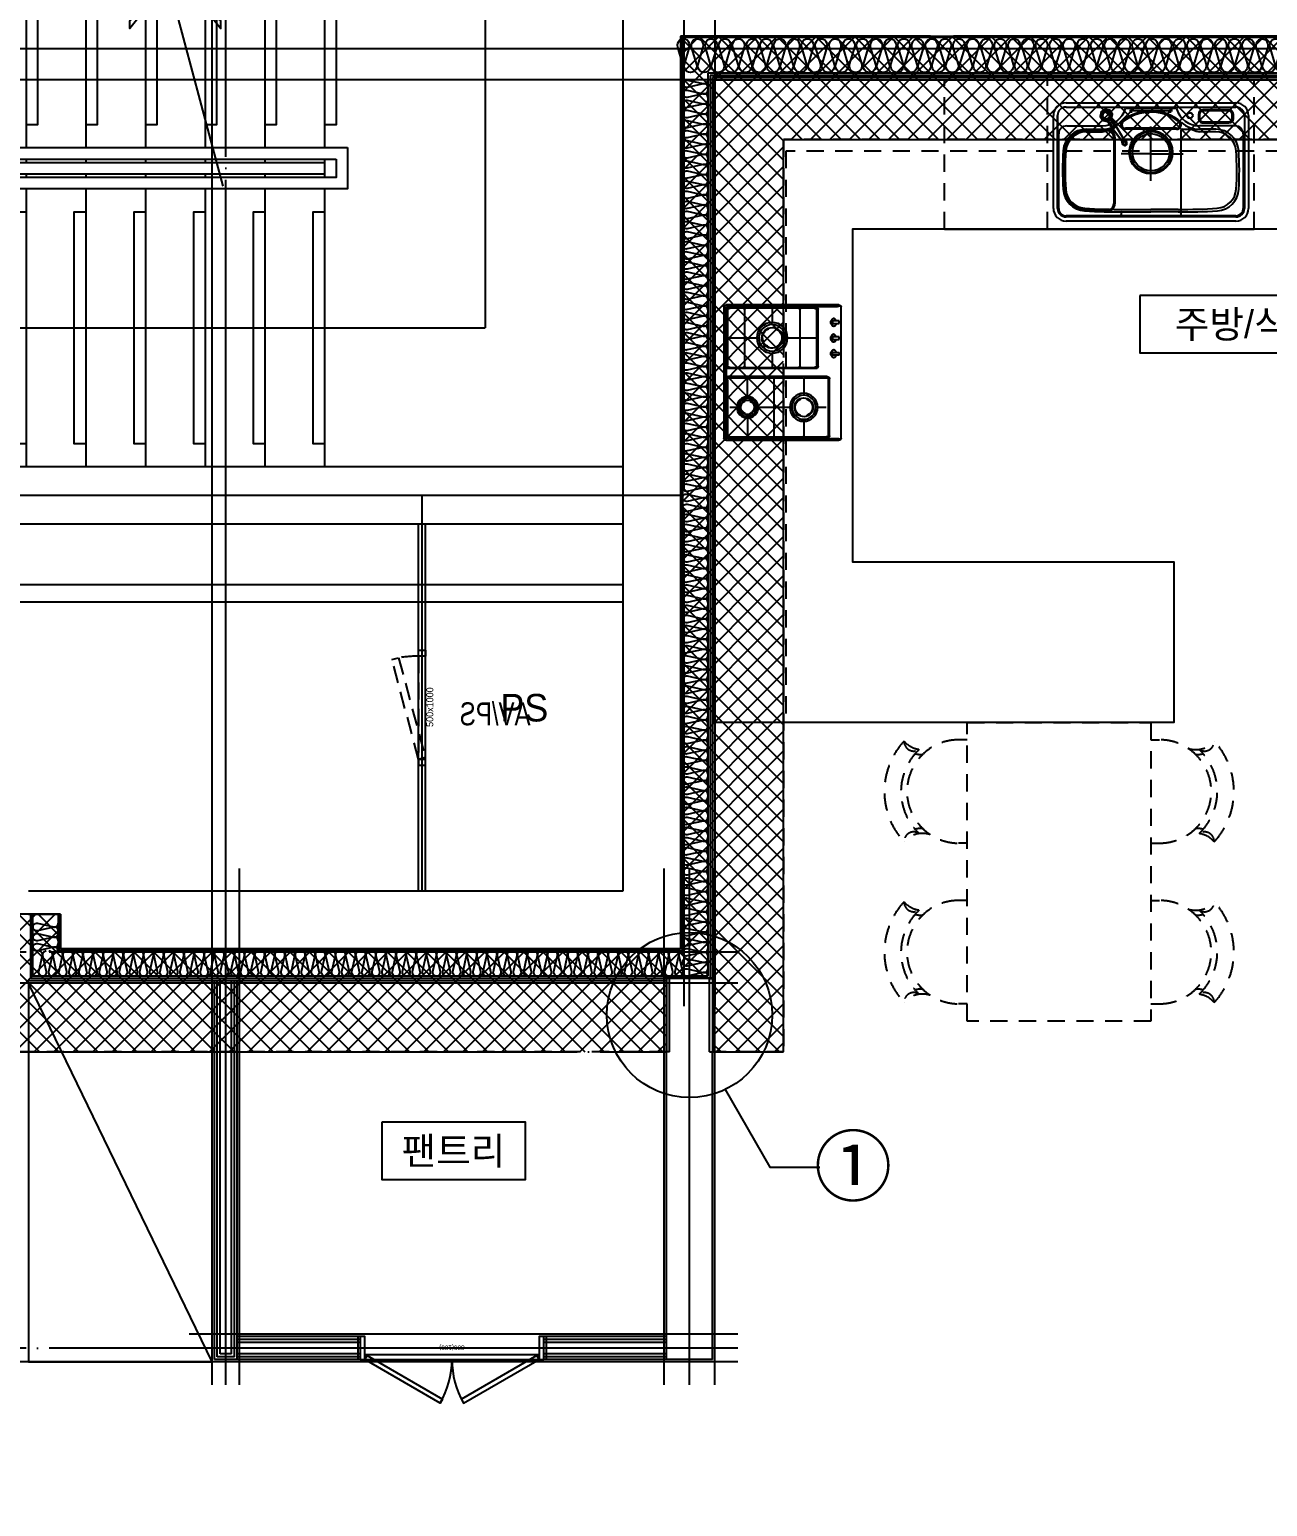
# Model space of a CAD drawing. Header units: millimetres. Extents: x -24416 to 92204, y -190080 to 23760.
# Drawn here: x 8623 to 14016, y -61474 to -55039 of the extents above; entities that cross this region are included whole.
import ezdxf
from ezdxf.enums import TextEntityAlignment as Align
from ezdxf.xclip import XClip

# ---------------------------------------------------------------- set-up
doc = ezdxf.new("R2010")
doc.units = ezdxf.units.MM
doc.header["$LTSCALE"] = 50
doc.header["$XCLIPFRAME"] = 0
for name, pattern in [('-HID', [2.5, 1.5, -1]), ('AUDIT_D_220706163347-0', [0]), ('CEN', [62, 60, -1, 0, -1]), ('HD', [2.5, 1.5, -1]), ('HID', [2.5, 1.5, -1]), ('U-84B(확장)$0$HD', [2.5, 1.5, -1]), ('xr-101_102동-2F$0$HID', [2.3, 1.5, -0.8])]:
    doc.linetypes.add(name, pattern=pattern)
doc.layers.get('defpoints').update_dxf_attribs({"color": 139})
for name, color, linetype in [('A-STEEL', 4, 'Continuous'), ('AA-XXXX-TEXT#LEV', 3, 'Continuous'), ('AA-단열-바닥-욕실', 30, 'Continuous'), ('ARDM', 7, 'Continuous'), ('CEN_CON', 1, 'CEN'), ('CEN_WALL', 12, 'CEN'), ('CONC', 2, 'Continuous'), ('dan1', 7, 'HID'), ('DOOR', 4, 'Continuous'), ('F-FUR-설치', 6, 'Continuous'), ('FUR', 4, 'Continuous'), ('FUR_가구', 8, 'HD'), ('FUR_가전', 8, 'HID'), ('HAT', 9, 'Continuous'), ('INS', 252, 'Continuous'), ('INSUL', 8, 'Continuous'), ('ROM', 7, 'AUDIT_D_220706163347-0'), ('STAIR', 4, 'Continuous'), ('TEXT', 3, 'Continuous'), ('U-84B(확장)$0$FUR_가구', 8, 'U-84B(확장)$0$HD'), ('WAL_DRY', 7, 'Continuous'), ('xr-101_102동-2F$0$AA-DWXM-DOOR(PS점검구)', 4, 'xr-101_102동-2F$0$HID'), ('논슬립', 251, 'Continuous'), ('실명', 3, 'AUDIT_D_220706163347-0'), ('실명박스', 7, 'AUDIT_D_220706163347-0')]:
    doc.layers.add(name, color=color, linetype=linetype)
for name, color, linetype, plot in [('AA-CEN', 1, 'CEN', False), ('AA-XXXX-MC', 153, 'AUDIT_D_220706163347-0', False), ('Def-PrintX', 147, 'Continuous', False), ('MC', 135, 'Continuous', False), ('X - 단위세대$0$0_임시', 134, 'Continuous', False), ('xr-101_102동-2F$0$DEFPOINT', 231, 'Continuous', False)]:
    doc.layers.add(name, color=color, linetype=linetype, plot=plot)
doc.styles.add('HAUD01', font='Dotum.ttf')
doc.styles.add('HAUD02', font='Dotum.ttf', dxfattribs={"width": 0.8})
doc.styles.add('xr-101_102동-2F$0$HAUD01', font='Dotum.ttf')
doc.styles.add('돋움', font='Dotum.ttf')

# ---------------------------------------------------------------- blocks, each defined once
blk = doc.blocks.new('STA-1')
at = {"layer": 'STAIR'}
for p, q in [((-3120, -1210), (-3120, 0)), ((-2860, -1210), (-2860, 0)), ((-2600, -1210), (-2600, 0)), ((-2340, -1210), (-2340, 0)), ((-2080, -1210), (-2080, 0)), ((-1820, -1210), (-1820, 0)), ((-1560, -1210), (-1560, 0)), ((-1300, -1210), (-1300, 0)), ((-3120, -605), (-600, -605)), ((-600, -1995), (-600, -605)), ((-3120, -1275), (-3120, -1260)), ((-3120, -1275), (-3120, -1260)), ((-2860, -1275), (-2860, -1260)), ((-2600, -1275), (-2600, -1260)), ((-2340, -1275), (-2340, -1260)), ((-2080, -1275), (-2080, -1260)), ((-1820, -1275), (-1820, -1260)), ((-1560, -1275), (-1560, -1260)), ((-1300, -1275), (-1300, -1260)), ((-3120, -1340), (-3120, -1325)), ((-3120, -1340), (-3120, -1325)), ((-2860, -1340), (-2860, -1325)), ((-2600, -1340), (-2600, -1325)), ((-2340, -1340), (-2340, -1325)), ((-2080, -1340), (-2080, -1325)), ((-1820, -1340), (-1820, -1325)), ((-1560, -1340), (-1560, -1325)), ((-1300, -1340), (-1300, -1325)), ((-3120, -2600), (-3120, -1390)), ((-2860, -2600), (-2860, -1390)), ((-2600, -2600), (-2600, -1390)), ((-2340, -2600), (-2340, -1390)), ((-2080, -2600), (-2080, -1390)), ((-1820, -2600), (-1820, -1390)), ((-1560, -2600), (-1560, -1390)), ((-1300, -2600), (-1300, -1390)), ((-3120, -1995), (-2080, -1995)), ((-1820, -1995), (-600, -1995))]:
    blk.add_line(p, q, dxfattribs=at)
for points in [[(-1200, -1390), (-1200, -1210), (-3220, -1210), (-3220, -1390)], [(-1250, -1340), (-1250, -1260), (-3170, -1260), (-3170, -1340)], [(-1300, -1325), (-1300, -1275), (-3120, -1275), (-3120, -1325)], [(-2080, -1995), (-2148, -1909.7), (-2148, -1942.1), (-2086.5, -1995), (-2148, -2047.9), (-2148, -2080.3)], [(-1820, -1995), (-1752, -1909.7), (-1752, -1942.1), (-1813.5, -1995), (-1752, -2047.9), (-1752, -2080.3)]]:
    blk.add_lwpolyline(points, close=True, dxfattribs=at)
blk.add_lwpolyline([(-2157.1, -2767.7), (-1956.5, -2019.1), (-1999.9, -2007.5), (-1900.1, -1982.5), (-1943.5, -1970.9), (-1742.9, -1222.3)], dxfattribs=at)
for centre in [(-3120, -605), (-3120, -1995)]:
    blk.add_circle(centre, 50, dxfattribs=at)
at = {"layer": '논슬립'}
for points in [[(-3120, -100), (-3170, -100), (-3170, -1110), (-3120, -1110)], [(-2860, -100), (-2910, -100), (-2910, -1110), (-2860, -1110)], [(-2600, -100), (-2650, -100), (-2650, -1110), (-2600, -1110)], [(-2340, -100), (-2390, -100), (-2390, -1110), (-2340, -1110)], [(-2080, -100), (-2130, -100), (-2130, -1110), (-2080, -1110)], [(-1820, -100), (-1870, -100), (-1870, -1110), (-1820, -1110)], [(-1560, -100), (-1610, -100), (-1610, -1110), (-1560, -1110)], [(-1300, -100), (-1350, -100), (-1350, -1110), (-1300, -1110)], [(-3120, -2500), (-3070, -2500), (-3070, -1490), (-3120, -1490)], [(-2860, -2500), (-2810, -2500), (-2810, -1490), (-2860, -1490)], [(-2600, -2500), (-2550, -2500), (-2550, -1490), (-2600, -1490)], [(-2340, -2500), (-2290, -2500), (-2290, -1490), (-2340, -1490)], [(-2080, -2500), (-2030, -2500), (-2030, -1490), (-2080, -1490)], [(-1820, -2500), (-1770, -2500), (-1770, -1490), (-1820, -1490)], [(-1560, -2500), (-1510, -2500), (-1510, -1490), (-1560, -1490)], [(-1300, -2500), (-1250, -2500), (-1250, -1490), (-1300, -1490)]]:
    blk.add_lwpolyline(points, dxfattribs=at)
blk = doc.blocks.new('A$C38A1636F')
at = {"layer": 'xr-101_102동-2F$0$AA-DWXM-DOOR(PS점검구)'}
for p, q in [((225, 0), (-225, 0)), ((-225, -30), (225, -30))]:
    blk.add_line(p, q, dxfattribs=at)
for points in [[(-250, 0), (-225, 0), (-225, -30), (-250, -30)], [(250, 0), (225, 0), (225, -30), (250, -30)], [(-209.7, -146.5), (-217.4, -117.5), (217.2, -1), (225, -30)]]:
    blk.add_lwpolyline(points, close=True, dxfattribs=at)
blk.add_arc((385.2, -21.3), 610.2, 180.81816, 189.07051, dxfattribs=at)
at = {"layer": 'xr-101_102동-2F$0$DEFPOINT', "style": 'xr-101_102동-2F$0$HAUD01'}
blk.add_text('500x1000', height=30, rotation=180, dxfattribs=at).set_placement((-2.5, 18.6), align=Align.MIDDLE_CENTER)
blk = doc.blocks.new('CO-103-MF', base_point=(174627.6, -37223.7))
at = {"layer": 'A-STEEL'}
for p, q in [((186237.6, -37223.7), (186237.6, -35623.7)), ((186267.6, -37223.7), (186267.6, -35623.7))]:
    blk.add_line(p, q, dxfattribs=at)
at = {"layer": 'CEN_CON'}
for p, q in [((187377.6, -35498.7), (180587.6, -35498.7)), ((186252.6, -37223.7), (186252.6, -35498.7))]:
    blk.add_line(p, q, dxfattribs=at)
at = {"layer": 'CONC', "color": 2}
for p, q in [((187127.6, -35373.7), (183307.6, -35373.7)), ((187127.6, -35623.7), (183307.6, -35623.7))]:
    blk.add_line(p, q, dxfattribs=at)
at = {"xscale": -1, "rotation": 180}
blk.add_blockref('STA-1', (187127.6, -35373.7), dxfattribs=at)
at = {"layer": 'AA-XXXX-TEXT#LEV', "rotation": 270}
blk.add_blockref('A$C38A1636F', (186267.6, -36423.7), dxfattribs=at)
at = {"layer": 'Def-PrintX', "style": 'HAUD02', "text_generation_flag": 4, "width": 0.8}
blk.add_text('AV/PS', height=100, rotation=180, dxfattribs=at).set_placement((186725.1, -36500.5))
blk = doc.blocks.new('DOOR-800(100)')
at = {"layer": 'DOOR'}
for points in [[(359.1, 272.7), (349.1, 290), (20, 100), (30, 82.7)], [(440.9, 272.7), (450.9, 290), (780, 100), (770, 82.7)], [(20, 100), (0, 100), (0, 0), (20, 0)], [(780, 80), (780, 100), (20, 100), (20, 80)], [(800, 100), (780, 100), (780, 0), (800, 0)]]:
    blk.add_lwpolyline(points, close=True, dxfattribs=at)
for centre, start, end in [((20, 100), 0, 30), ((780, 100), 150, 180)]:
    blk.add_arc(centre, 380, start, end, dxfattribs=at)
at = {"layer": 'X - 단위세대$0$0_임시'}
for p, q in [((-10, 0), (-10, 100)), ((810, 0), (810, 100))]:
    blk.add_line(p, q, dxfattribs=at)
at = {"layer": 'X - 단위세대$0$0_임시', "style": 'HAUD02'}
blk.add_text('800(100)', height=20, dxfattribs=at).set_placement((400.3, 46.2), align=Align.MIDDLE)
blk = doc.blocks.new('insul1')
blk.add_lwpolyline([(0, 0, 0.480617), (0.146, 0.183), (0.004, 0.817, -1.249969), (0.296, 0.817), (0.154, 0.183, 0.480617), (0.3, 0, 0.480617)], format="xyb")
blk = doc.blocks.new('DongSinsul_1')
at = {"layer": 'INSUL'}
blk.add_lwpolyline([(0, 0.25, 1.34403), (0.35, 0.25), (0.2, 0.75, -1.34403), (0.55, 0.75), (0.4, 0.25)], format="xyb", dxfattribs=at)
blk = doc.blocks.new('U-84B(확장)$0$식탁-1300x800')
at = {"layer": 'U-84B(확장)$0$FUR_가구'}
for p, q in [((75, 800), (75, 837.8)), ((525, 800), (525, 837.8)), ((775, 800), (775, 837.8)), ((1225, 800), (1225, 837.8)), ((75, 0), (75, -37.8)), ((525, 0), (525, -37.8)), ((775, 0), (775, -37.8)), ((1225, 0), (1225, -37.8))]:
    blk.add_line(p, q, dxfattribs=at)
blk.add_lwpolyline([(0, 800), (1300, 800), (1300, 0), (0, 0)], close=True, dxfattribs=at)
for centre, radius, start, end in [((300, 837.8), 323.6, 47.30696, 132.69305), ((1000, 837.8), 323.6, 47.30695, 132.69304), ((300, 837.8), 225, 0, 180), ((81.5, 1033.2), 42.4, 325.90401, 91.17117), ((11.9, 995.4), 105.6, 341.08549, 49.44539), ((300, 837.8), 251.2, 43.09816, 136.90185), ((518.5, 1033.2), 42.4, 88.82884, 214.096), ((588.1, 995.4), 105.6, 130.55462, 198.91452), ((1000, 837.8), 225, 360, 180), ((781.5, 1033.2), 42.4, 325.904, 91.17116), ((711.9, 995.4), 105.6, 341.08548, 49.44538), ((1000, 837.8), 251.2, 43.09815, 136.90184), ((1218.5, 1033.2), 42.4, 88.82883, 214.09599), ((1288.1, 995.4), 105.6, 130.55461, 198.91451), ((11.9, 995.4), 127.4, 359.97038, 14.54806), ((588.1, 995.4), 127.4, 165.45195, 180.02963), ((711.9, 995.4), 127.4, 359.97037, 14.54805), ((1288.1, 995.4), 127.4, 165.45194, 180.02962), ((300, -37.8), 225, 180, 360), ((1000, -37.8), 225, 180, 0), ((11.9, -195.4), 105.6, 310.55461, 18.91451), ((588.1, -195.4), 105.6, 161.08548, 229.44538), ((711.9, -195.4), 105.6, 310.55462, 18.91452), ((1288.1, -195.4), 105.6, 161.08549, 229.44539), ((81.5, -233.2), 42.4, 268.82883, 34.09599), ((300, -37.8), 251.2, 223.09815, 316.90184), ((11.9, -195.4), 127.4, 345.45194, 0.02962), ((588.1, -195.4), 127.4, 179.97037, 194.54805), ((518.5, -233.2), 42.4, 145.904, 271.17116), ((781.5, -233.2), 42.4, 268.82884, 34.096), ((1000, -37.8), 251.2, 223.09816, 316.90185), ((711.9, -195.4), 127.4, 345.45195, 0.02963), ((1288.1, -195.4), 127.4, 179.97038, 194.54806), ((1218.5, -233.2), 42.4, 145.90401, 271.17117), ((300, -37.8), 323.6, 227.30695, 312.69304), ((1000, -37.8), 323.6, 227.30696, 312.69305)]:
    blk.add_arc(centre, radius, start, end, dxfattribs=at)
blk = doc.blocks.new('K-sink')
at = {"layer": 'FUR'}
for p, q in [((-370, -105), (370, -105)), ((-370, -123), (370, -123)), ((-108.2, -128), (108.2, -128)), ((-425, -565), (-425, -160)), ((-407, -160), (-407, -565)), ((-407, -565), (-407, -160)), ((-208.1, -150.2), (-210.6, -162.4)), ((-208.1, -150.2), (-210.6, -162.4)), ((-210.6, -162.4), (-203.8, -172.8)), ((-210.6, -162.4), (-203.8, -172.8)), ((-197.8, -143.4), (-208.1, -150.2)), ((-197.8, -143.4), (-208.1, -150.2)), ((-203.8, -172.8), (-191.6, -175.3)), ((-203.8, -172.8), (-191.6, -175.3)), ((-185.6, -145.9), (-197.8, -143.4)), ((-185.6, -145.9), (-197.8, -143.4)), ((-191.6, -175.3), (-181.2, -168.4)), ((-191.6, -175.3), (-181.2, -168.4)), ((-178.7, -156.2), (-185.6, -145.9)), ((-178.7, -156.2), (-185.6, -145.9)), ((-181.2, -168.4), (-178.7, -156.2)), ((-181.2, -168.4), (-178.7, -156.2)), ((206.6, -155.1), (206.6, -172.4)), ((339.1, -135.1), (226.6, -135.1)), ((226.6, -192.4), (339.1, -192.4)), ((359.1, -172.4), (359.1, -155.1)), ((407, -160), (407, -565)), ((425, -160), (425, -565)), ((-402, -565), (-402, -240)), ((-367, -205), (-211.7, -205)), ((-282.3, -220), (-192, -220)), ((-282.3, -220), (-211.7, -220)), ((-157, -255), (-157, -544.5)), ((130, -230), (130, -602)), ((140, -220), (211.7, -220)), ((367, -205), (211.7, -205)), ((282.3, -220), (211.7, -220)), ((402, -240), (402, -565)), ((135.3, -597), (-370, -597)), ((370, -602), (-370, -602)), ((370, -620), (-370, -620)), ((-129.7, -584.6), (-130.3, -592.4)), ((-118, -580), (0, -580)), ((118, -580), (0, -580)), ((129.7, -584.6), (130.3, -592.4)), ((370, -597), (135.3, -597))]:
    blk.add_line(p, q, dxfattribs=at)
at = {"layer": 'FUR', "ltscale": 0.6}
for p, q in [((-217.1, -144.2), (-221.2, -164.5)), ((-221.2, -164.5), (-209.8, -181.7)), ((-199.9, -132.8), (-217.1, -144.2)), ((-209.8, -181.7), (-189.5, -185.9)), ((-179.6, -136.9), (-199.9, -132.8)), ((-191.6, -175.3), (-169.5, -208.6)), ((-189.5, -185.9), (-172.2, -174.4)), ((-168.1, -154.1), (-179.6, -136.9)), ((-172.2, -174.4), (-168.1, -154.1))]:
    blk.add_line(p, q, dxfattribs=at)
at = {"layer": 'FUR', "color": 199, "ltscale": 0.5}
for p, q in [((-122.6, -189.3), (-120.6, -186.7)), ((122.6, -189.3), (120.3, -186.5)), ((211.6, -155.1), (211.6, -172.4)), ((339.1, -140.1), (226.6, -140.1)), ((226.6, -187.4), (339.1, -187.4)), ((354.1, -172.4), (354.1, -155.1)), ((-282.3, -226), (-192, -226)), ((-162, -256), (-162, -543.5)), ((110.6, -215), (-110.6, -215)), ((282.3, -231), (211.7, -231)), ((-118, -569), (0, -569)), ((118, -569), (0, -569))]:
    blk.add_line(p, q, dxfattribs=at)
at = {"layer": 'FUR', "color": 199}
for p, q in [((-76.6, -140), (-93.4, -140)), ((87.5, -140), (-87.5, -140)), ((-85, -148.4), (-85, -131.6)), ((93.4, -140), (76.6, -140)), ((85, -148.4), (85, -131.6)), ((-282.3, -231), (-211.7, -231)), ((0, -445), (0, -208.5)), ((0, -326.8), (-129.1, -326.8)), ((0, -326.8), (140.9, -326.8))]:
    blk.add_line(p, q, dxfattribs=at)
at = {"layer": 'FUR', "ltscale": 0.5}
blk.add_line((110.6, -220), (-110.6, -220), dxfattribs=at)
at = {"layer": 'FUR', "color": 199}
for centre, radius in [((-195.2, -158.9), 21.9), ((-85, -140), 2.5), ((85, -140), 2.5), ((0, -320), 90), ((0, -320), 81)]:
    blk.add_circle(centre, radius, dxfattribs=at)
at = {"layer": 'FUR'}
for centre, radius in [((169.6, -160), 12.2), ((0, -320), 94.5)]:
    blk.add_circle(centre, radius, dxfattribs=at)
for centre, radius, start, end in [((-370, -160), 55, 90, 180), ((-370, -160), 37, 90, 180), ((-108.2, -131), 3, 90, 163.31935), ((108.2, -131), 3, 16.68065, 90), ((370, -160), 55, 0, 90), ((370, -160), 37, 0, 90), ((-211.7, -100), 105, 270, 343.31935), ((-211.7, -100), 120, 270, 311.40962), ((0, -340), 200, 90, 131.40962), ((0, -340), 200, 48.59038, 90), ((211.7, -100), 105, 196.68065, 270), ((211.7, -100), 120, 228.59038, 270), ((226.6, -155.1), 20, 90, 180), ((226.6, -172.4), 20, 180, 270), ((339.1, -155.1), 20, 360, 90), ((339.1, -172.4), 20, 270, 0), ((-367, -240), 35, 90, 180), ((-282.3, -320), 100, 90, 176.17745), ((-192, -255), 35, 0, 90), ((140, -230), 10, 90.02498, 180), ((282.3, -320), 100, 3.82255, 90), ((367, -240), 35, 0, 90), ((914.2, -400), 1299.2, 176.17512, 183.59876), ((-915, -400), 1300, 356.40356, 3.82255), ((-282.6, -475.3), 100, 183.59644, 266.1102), ((282.6, -475.3), 100, 273.8898, 356.40356), ((-370, -565), 55, 180, 270), ((-370, -565), 37, 180, 270), ((-370, -565), 32, 180, 270), ((-140.2, 1619.9), 2200, 266.1102, 270.57759), ((-192, -544.5), 35, 268.62723, 0), ((140.2, 1619.9), 2200, 269.42241, 273.8898), ((370, -565), 32, 270, 0), ((370, -565), 37, 270, 0), ((370, -565), 55, 270, 0), ((-135.3, -592), 5, 270, 355), ((-124.7, -585.1), 5, 90.40284, 175), ((140.2, 1619.9), 2200, 269.42241, 269.59716), ((124.7, -585.1), 5, 5, 89.59716), ((138.7, -588.4), 8.66, 181.05594, 263.17769), ((135.3, -592), 5, 185, 270)]:
    blk.add_arc(centre, radius, start, end, dxfattribs=at)
at = {"layer": 'FUR', "ltscale": 0.5}
for centre, start, end in [((-112.1, -200.1), 134.24852, 274.39442), ((112.1, -200.1), 265.60558, 45.75148)]:
    blk.add_arc(centre, 20, start, end, dxfattribs=at)
at = {"layer": 'FUR', "color": 199, "ltscale": 0.5}
for centre, radius, start, end in [((-112.1, -200.1), 15, 134.24852, 274.39442), ((0, -340), 195, 90, 128.18582), ((0, -340), 195, 51.92602, 90), ((112.1, -200.1), 15, 265.60558, 45.75148), ((226.6, -155.1), 15, 90, 180), ((226.6, -172.4), 15, 180, 270), ((339.1, -155.1), 15, 0, 90), ((339.1, -172.4), 15, 270, 0), ((-282.3, -320), 94, 90, 176.17745), ((-192, -256), 30, 0, 90), ((222.9, -131.6), 100, 228.77437, 263.51916), ((282.3, -320), 89, 3.82255, 90), ((915, -400), 1294, 176.17745, 183.59644), ((-915, -400), 1289, 356.40356, 3.82255), ((-282.6, -475.3), 94, 183.59644, 266.1102), ((282.6, -475.3), 89, 273.8898, 356.40356), ((-140.2, 1619.9), 2194, 266.1102, 268.6266), ((-192, -543.5), 30, 268.6266, 0), ((140.2, 1619.9), 2189, 269.42241, 273.8898)]:
    blk.add_arc(centre, radius, start, end, dxfattribs=at)
at = {"layer": 'FUR', "color": 199}
for centre, radius, start, end in [((-282.3, -320), 89, 90, 176.17745), ((-222.9, -131.6), 100, 276.48084, 311.22563), ((914.2, -400), 1288.2, 176.17512, 183.59876), ((-282.6, -475.3), 89, 183.59644, 266.1102), ((-140.2, 1619.9), 2189, 266.1102, 270.57759)]:
    blk.add_arc(centre, radius, start, end, dxfattribs=at)
at = {"layer": 'FUR', "ltscale": 0.6}
for points in [[(-221.2, -164.5), (-210.6, -162.4), (-208.1, -150.2), (-217.1, -144.2)], [(-209.8, -181.7), (-203.8, -172.8), (-210.6, -162.4), (-221.2, -164.5)], [(-217.1, -144.2), (-199.9, -132.8), (-197.8, -143.4), (-208.1, -150.2)], [(-209.8, -181.7), (-189.5, -185.9), (-191.6, -175.3), (-203.8, -172.8)], [(-199.9, -132.8), (-197.8, -143.4), (-185.6, -145.9), (-179.6, -136.9)], [(-184, -194.2), (-189.5, -185.9), (-191.6, -175.3), (-184, -194.2)], [(-191.6, -175.3), (-169.5, -208.6), (-191.6, -175.3)], [(-179.6, -136.9), (-185.6, -145.9), (-178.7, -156.2), (-168.1, -154.1)], [(-172.2, -174.4), (-168.1, -154.1), (-178.7, -156.2), (-181.2, -168.4)], [(-172.2, -174.4), (-166.7, -182.8), (-166.7, -182.8), (-181.2, -168.4)], [(-159.1, -201.7), (-181.2, -168.4), (-181.2, -168.4), (-159.1, -201.7)], [(-124.5, -274.7), (-124.5, -274.7), (-184, -194.2)], [(-115.8, -269), (-115.3, -268.8), (-124.9, -275.1), (-124.5, -274.7)], [(-115.1, -273.3), (-115.8, -269), (-124.5, -274.7), (-120.8, -277.1)], [(-124.2, -286.5), (-120.4, -284), (-114.2, -287.1), (-113.9, -291.7)], [(-104.4, -285.4), (-113.9, -291.7), (-114.2, -287.1), (-108.5, -283.3)], [(-105.1, -273.9), (-108.9, -276.4), (-108.5, -283.3), (-104.4, -285.4)]]:
    blk.add_3dface(points, dxfattribs=at)
at = {"layer": 'FUR', "ltscale": 0.6, "invisible_edges": 8}
for points in [[(-191.6, -175.3), (-203.8, -172.8), (-210.6, -162.4), (-208.1, -150.2)], [(-197.8, -143.4), (-185.6, -145.9), (-178.7, -156.2), (-181.2, -168.4)], [(-124.9, -275.1), (-124.5, -274.7), (-124.5, -274.7), (-120.8, -277.1)], [(-120.8, -277.1), (-120.4, -284), (-124.2, -286.5), (-124.9, -275.1)], [(-120.4, -284), (-120.8, -277.1), (-115.1, -273.3), (-108.9, -276.4)], [(-108.9, -276.4), (-108.5, -283.3), (-114.2, -287.1), (-120.4, -284)], [(-108.9, -276.4), (-105.1, -273.9), (-115.3, -268.8), (-115.8, -269)], [(-115.8, -269), (-115.8, -269), (-115.1, -273.3), (-108.9, -276.4)]]:
    blk.add_3dface(points, dxfattribs=at)
at = {"layer": 'FUR', "invisible_edges": 10}
blk.add_3dface([(-208.1, -150.2), (-197.8, -143.4), (-181.2, -168.4), (-191.6, -175.3)], dxfattribs=at)
at = {"layer": 'FUR'}
for points in [[(-189.5, -185.9), (-191.6, -175.3), (-181.2, -168.4), (-172.2, -174.4)], [(-166.7, -182.8), (-181.2, -168.4), (-191.6, -175.3), (-184, -194.2)], [(-181.2, -168.4), (-191.6, -175.3), (-169.5, -208.6), (-159.1, -201.7)], [(-169.5, -208.6), (-159.1, -201.7), (-181.2, -168.4), (-191.6, -175.3)], [(-172.2, -174.4), (-166.7, -182.8), (-184, -194.2), (-189.5, -185.9)], [(-184, -194.2), (-166.7, -182.8), (-115.8, -269), (-124.5, -274.7)], [(-115.8, -269), (-166.7, -182.8), (-184, -194.2), (-124.5, -274.7)], [(-115.8, -269), (-115.8, -269), (-166.7, -182.8)]]:
    blk.add_3dface(points, dxfattribs=at)
blk = doc.blocks.new('싱크')
at = {"layer": 'defpoints'}
for p, q in [((-18.3, 0), (-18.3, 1350)), ((631.7, 0), (631.7, 1350))]:
    blk.add_line(p, q, dxfattribs=at)
at = {"layer": 'defpoints', "linetype": '-HID'}
for p, q in [((631.7, 1350), (-18.3, 1350)), ((631.7, 450), (-18.3, 450)), ((631.7, 0), (-18.3, 0))]:
    blk.add_line(p, q, dxfattribs=at)
at = {"layer": 'FUR_가전', "rotation": 90}
blk.add_blockref('K-sink', (-23.3, 900), dxfattribs=at)
blk = doc.blocks.new('쿡탑')
at = {"layer": 'FUR'}
for p, q in [((460711, 189095.4), (460711, 189585.4)), ((460712, 189582.4), (460712, 189318.9)), ((460719, 189103.9), (460719, 189577.4)), ((460721, 189595.4), (461291, 189595.4)), ((460721, 189195.4), (460721, 189575.4)), ((460722, 189592.4), (461290, 189592.4)), ((460726, 189267.1), (460726, 189570.4)), ((460729, 189587.4), (461283, 189587.4)), ((460731, 189585.4), (461281, 189585.4)), ((460736, 189580.4), (460973.5, 189580.4)), ((460854.8, 189580.4), (460854.8, 189452.6)), ((460983.5, 189570.4), (460983.5, 189508.6)), ((460988.5, 189195.4), (460988.5, 189575.4)), ((461023.5, 189145.4), (461023.5, 189575.4)), ((461028.5, 189570.4), (461028.5, 189495.4)), ((461038.5, 189580.4), (461276, 189580.4)), ((461157.3, 189570.4), (461157.3, 189532.9)), ((461286, 189570.4), (461286, 189150.4)), ((461291, 189575.4), (461291, 189145.4)), ((461293, 189577.4), (461293, 189103.9)), ((461300, 189582.4), (461300, 189338.9)), ((461301, 189585.4), (461301, 189095.4)), ((460728, 189508.6), (460726, 189508.6)), ((460728, 189503.6), (460726, 189503.6)), ((460730.3, 189506.1), (460979.2, 189506.1)), ((460981.6, 189508.6), (460983.5, 189508.6)), ((460981.6, 189503.6), (460983.5, 189503.6)), ((460983.5, 189503.6), (460983.5, 189267.1)), ((461030.5, 189495.4), (461028.5, 189495.4)), ((461028.5, 189490.4), (461028.5, 189250.4)), ((461030.5, 189490.4), (461028.5, 189490.4)), ((461117.2, 189492.9), (461032.9, 189492.9)), ((461157.3, 189452.8), (461157.3, 189300.1)), ((461197.3, 189492.9), (461281.7, 189492.9)), ((461284.1, 189495.4), (461286, 189495.4)), ((461284.1, 189490.4), (461286, 189490.4)), ((460726, 189385.4), (460787.6, 189385.4)), ((460922, 189385.4), (460983.5, 189385.4)), ((461286, 189376.5), (461028.5, 189376.5)), ((460714, 189156.9), (460712, 189318.9)), ((460854.8, 189318.1), (460854.8, 189190.4)), ((461298, 189156.9), (461300, 189338.9)), ((460728, 189267.1), (460726, 189267.1)), ((460726, 189200.4), (460726, 189262.1)), ((460728, 189262.1), (460726, 189262.1)), ((460730.3, 189264.6), (460979.2, 189264.6)), ((460981.6, 189267.1), (460983.5, 189267.1)), ((460981.6, 189262.1), (460983.5, 189262.1)), ((460983.5, 189262.1), (460983.5, 189200.4)), ((461030.5, 189250.4), (461028.5, 189250.4)), ((461028.5, 189245.4), (461028.5, 189150.4)), ((461030.5, 189245.4), (461028.5, 189245.4)), ((461032.8, 189247.9), (461105, 189247.9)), ((461209.6, 189247.9), (461281.7, 189247.9)), ((461284.1, 189250.4), (461286, 189250.4)), ((461284.1, 189245.4), (461286, 189245.4)), ((460978.5, 189185.4), (460731, 189185.4)), ((460973.5, 189190.4), (460736, 189190.4)), ((461157.3, 189195.6), (461157.3, 189150.4)), ((460714, 189156.9), (460714, 189095.4)), ((460770.5, 189113.9), (460780.7, 189104.7)), ((460770.5, 189113.9), (460780.7, 189104.7)), ((460780.9, 189123.2), (460792.2, 189123.2)), ((460780.9, 189094.2), (460780.9, 189123.2)), ((460780.9, 189123.2), (460792.2, 189123.2)), ((460780.9, 189094.2), (460780.9, 189123.2)), ((460792.2, 189123.2), (460792.2, 189094.2)), ((460792.2, 189123.2), (460792.2, 189094.2)), ((460803.4, 189113.7), (460792.2, 189104.5)), ((460803.4, 189113.7), (460792.2, 189104.5)), ((460839.4, 189113.9), (460849.6, 189104.7)), ((460839.4, 189113.9), (460849.6, 189104.7)), ((460839.4, 189113.9), (460849.6, 189104.7)), ((460839.4, 189113.9), (460849.6, 189104.7)), ((460839.4, 189113.9), (460849.6, 189104.7)), ((460839.4, 189113.9), (460849.6, 189104.7)), ((460839.4, 189113.9), (460849.6, 189104.7)), ((460839.4, 189113.9), (460849.6, 189104.7)), ((460849.9, 189123.1), (460861.2, 189123.1)), ((460849.9, 189094.2), (460849.9, 189123.1)), ((460849.9, 189123.1), (460861.2, 189123.1)), ((460849.9, 189094.2), (460849.9, 189123.1)), ((460849.9, 189123.1), (460861.2, 189123.1)), ((460849.9, 189094.2), (460849.9, 189123.1)), ((460849.9, 189123.1), (460861.2, 189123.1)), ((460849.9, 189094.2), (460849.9, 189123.1)), ((460849.9, 189123.1), (460861.2, 189123.1)), ((460849.9, 189094.2), (460849.9, 189123.1)), ((460849.9, 189123.1), (460861.2, 189123.1)), ((460849.9, 189094.2), (460849.9, 189123.1)), ((460849.9, 189123.1), (460861.2, 189123.1)), ((460849.9, 189094.2), (460849.9, 189123.1)), ((460849.9, 189123.1), (460861.2, 189123.1)), ((460849.9, 189094.2), (460849.9, 189123.1)), ((460872.3, 189113.7), (460861.1, 189104.5)), ((460872.3, 189113.7), (460861.1, 189104.5)), ((460872.3, 189113.7), (460861.1, 189104.5)), ((460872.3, 189113.7), (460861.1, 189104.5)), ((460872.3, 189113.7), (460861.1, 189104.5)), ((460872.3, 189113.7), (460861.1, 189104.5)), ((460872.3, 189113.7), (460861.1, 189104.5)), ((460872.3, 189113.7), (460861.1, 189104.5)), ((460861.2, 189123.1), (460861.2, 189094.2)), ((460861.2, 189123.1), (460861.2, 189094.2)), ((460861.2, 189123.1), (460861.2, 189094.2)), ((460861.2, 189123.1), (460861.2, 189094.2)), ((460861.2, 189123.1), (460861.2, 189094.2)), ((460861.2, 189123.1), (460861.2, 189094.2)), ((460861.2, 189123.1), (460861.2, 189094.2)), ((460861.2, 189123.1), (460861.2, 189094.2)), ((460907.3, 189113.7), (460918.4, 189104.5)), ((460907.3, 189113.7), (460918.4, 189104.5)), ((460907.3, 189113.7), (460918.4, 189104.5)), ((460907.3, 189113.7), (460918.4, 189104.5)), ((460907.3, 189113.7), (460918.4, 189104.5)), ((460907.3, 189113.7), (460918.4, 189104.5)), ((460907.3, 189113.7), (460918.4, 189104.5)), ((460907.3, 189113.7), (460918.4, 189104.5)), ((460929.7, 189123.1), (460918.4, 189123.1)), ((460918.4, 189123.1), (460918.4, 189094.2)), ((460929.7, 189123.1), (460918.4, 189123.1)), ((460918.4, 189123.1), (460918.4, 189094.2)), ((460929.7, 189123.1), (460918.4, 189123.1)), ((460918.4, 189123.1), (460918.4, 189094.2)), ((460929.7, 189123.1), (460918.4, 189123.1)), ((460918.4, 189123.1), (460918.4, 189094.2)), ((460929.7, 189123.1), (460918.4, 189123.1)), ((460918.4, 189123.1), (460918.4, 189094.2)), ((460929.7, 189123.1), (460918.4, 189123.1)), ((460918.4, 189123.1), (460918.4, 189094.2)), ((460929.7, 189123.1), (460918.4, 189123.1)), ((460918.4, 189123.1), (460918.4, 189094.2)), ((460929.7, 189123.1), (460918.4, 189123.1)), ((460918.4, 189123.1), (460918.4, 189094.2)), ((460929.7, 189094.2), (460929.7, 189123.1)), ((460929.7, 189094.2), (460929.7, 189123.1)), ((460929.7, 189094.2), (460929.7, 189123.1)), ((460929.7, 189094.2), (460929.7, 189123.1)), ((460929.7, 189094.2), (460929.7, 189123.1)), ((460929.7, 189094.2), (460929.7, 189123.1)), ((460929.7, 189094.2), (460929.7, 189123.1)), ((460929.7, 189094.2), (460929.7, 189123.1)), ((460940.2, 189113.9), (460930, 189104.7)), ((460940.2, 189113.9), (460930, 189104.7)), ((460940.2, 189113.9), (460930, 189104.7)), ((460940.2, 189113.9), (460930, 189104.7)), ((460940.2, 189113.9), (460930, 189104.7)), ((460940.2, 189113.9), (460930, 189104.7)), ((460940.2, 189113.9), (460930, 189104.7)), ((460940.2, 189113.9), (460930, 189104.7)), ((461281, 189135.4), (461033.5, 189135.4)), ((461276, 189140.4), (461038.5, 189140.4)), ((461298, 189156.9), (461298, 189095.4)), ((461291, 189085.4), (460721, 189085.4)), ((460792.2, 189094.2), (460780.9, 189094.2)), ((460792.2, 189094.2), (460780.9, 189094.2)), ((460861.2, 189094.2), (460849.9, 189094.2)), ((460861.2, 189094.2), (460849.9, 189094.2)), ((460861.2, 189094.2), (460849.9, 189094.2)), ((460861.2, 189094.2), (460849.9, 189094.2)), ((460861.2, 189094.2), (460849.9, 189094.2)), ((460861.2, 189094.2), (460849.9, 189094.2)), ((460861.2, 189094.2), (460849.9, 189094.2)), ((460861.2, 189094.2), (460849.9, 189094.2)), ((460918.4, 189094.2), (460929.7, 189094.2)), ((460918.4, 189094.2), (460929.7, 189094.2)), ((460918.4, 189094.2), (460929.7, 189094.2)), ((460918.4, 189094.2), (460929.7, 189094.2)), ((460918.4, 189094.2), (460929.7, 189094.2)), ((460918.4, 189094.2), (460929.7, 189094.2)), ((460918.4, 189094.2), (460929.7, 189094.2)), ((460918.4, 189094.2), (460929.7, 189094.2))]:
    blk.add_line(p, q, dxfattribs=at)
for centre, radius in [((461157.3, 189492.9), 46.7), ((461157.3, 189492.9), 40), ((460854.8, 189385.4), 67.2), ((460854.8, 189385.4), 57.7), ((461157.3, 189247.9), 60.9), ((461157.3, 189247.9), 52.3)]:
    blk.add_circle(centre, radius, dxfattribs=at)
for centre, radius, start, end in [((460721, 189585.4), 10, 90, 180), ((460722, 189582.4), 10, 90, 180), ((460729, 189577.4), 10, 90, 180), ((460731, 189575.4), 10, 90, 180), ((460736, 189570.4), 10, 90, 180), ((460973.5, 189570.4), 10, 0, 90), ((460978.5, 189575.4), 10, 0, 90), ((461033.5, 189575.4), 10, 90, 180), ((461038.5, 189570.4), 10, 90, 180), ((461276, 189570.4), 10, 0, 90), ((461281, 189575.4), 10, 0, 90), ((461283, 189577.4), 10, 0, 90), ((461290, 189582.4), 10, 0, 90), ((461291, 189585.4), 10, 0, 90), ((460727.8, 189506.1), 2.51, 274.24151, 85.75849), ((460981.7, 189506.1), 2.51, 94.24151, 265.75849), ((461157.3, 189492.9), 31.4, 46.33785, 40.71939), ((461157.9, 189550.4), 55.6, 237.23015, 237.66153), ((461129, 189504.7), 1.53, 237.66153, 337.21808), ((461157.3, 189492.9), 29.2, 21.5687, 157.21808), ((461185.8, 189504.1), 1.53, 201.5687, 301.12525), ((461157.9, 189550.4), 55.6, 301.12525, 301.55664), ((461030.3, 189492.9), 2.51, 274.24151, 85.75849), ((461156.1, 189435.2), 55.6, 120.49991, 120.93946), ((461128.7, 189481.7), 1.53, 21.25781, 120.49991), ((461157.3, 189492.9), 29.2, 201.25781, 336.40541), ((461185.4, 189480.6), 1.53, 57.1633, 156.40541), ((461156.1, 189435.2), 55.6, 56.72375, 57.1633), ((461284.2, 189492.9), 2.51, 94.24151, 265.75849), ((460854.8, 189385.4), 45.2, 46.33785, 40.71939), ((460853.1, 189302.3), 80, 120.49991, 120.93946), ((460855.7, 189468.2), 80, 237.23015, 237.66153), ((460813.6, 189369.3), 2.21, 21.25781, 120.49991), ((460814, 189402.5), 2.21, 237.66153, 337.21808), ((460854.8, 189385.4), 42, 201.25781, 336.40541), ((460854.8, 189385.4), 42, 21.5687, 157.21808), ((460895.3, 189367.7), 2.21, 57.1633, 156.40541), ((460895.9, 189401.6), 2.21, 201.5687, 301.12525), ((460853.1, 189302.3), 80, 56.72375, 57.1633), ((460855.7, 189468.2), 80, 301.12525, 301.55664), ((460727.8, 189264.6), 2.51, 274.24151, 85.75849), ((460981.7, 189264.6), 2.51, 94.24151, 265.75849), ((461030.3, 189247.9), 2.51, 274.24151, 85.75849), ((461157.3, 189247.9), 41, 46.33785, 40.71939), ((461158.1, 189323), 72.6, 237.23015, 237.66153), ((461120.3, 189263.4), 2, 237.66153, 337.21808), ((461157.3, 189247.9), 38.1, 21.5687, 157.21808), ((461194.5, 189262.6), 2, 201.5687, 301.12525), ((461158.1, 189323), 72.6, 301.12525, 301.55664), ((461284.2, 189247.9), 2.51, 94.24151, 265.75849), ((460731, 189195.4), 10, 180, 270), ((460736, 189200.4), 10, 180, 270), ((460973.5, 189200.4), 10, 270, 0), ((460978.5, 189195.4), 10, 270, 0), ((461155.7, 189172.5), 72.6, 120.49991, 120.93946), ((461119.9, 189233.3), 2, 21.25781, 120.49991), ((461157.3, 189247.9), 38.1, 201.25781, 336.40541), ((461194, 189231.8), 2, 57.1633, 156.40541), ((461155.7, 189172.5), 72.6, 56.72375, 57.1633), ((460773.8, 189117.6), 5, 148.53566, 228.04706), ((460773.8, 189117.6), 5, 148.53566, 228.04706), ((460776.4, 189115.1), 8.47, 57.30133, 148.17684), ((460776.4, 189115.1), 8.47, 57.30133, 148.17684), ((460787, 189109.6), 20.4, 31.25646, 148.53566), ((460787, 189109.6), 20.4, 31.25646, 148.53566), ((460796.9, 189113.5), 9.86, 34.72293, 117.60774), ((460796.9, 189113.5), 9.86, 34.72293, 117.60774), ((460800.2, 189117.6), 5, 309.45948, 31.25646), ((460800.2, 189117.6), 5, 309.45948, 31.25646), ((460842.8, 189117.6), 5, 148.53566, 228.04706), ((460842.8, 189117.6), 5, 148.53566, 228.04706), ((460842.8, 189117.6), 5, 148.53566, 228.04706), ((460842.8, 189117.6), 5, 148.53566, 228.04706), ((460842.8, 189117.6), 5, 148.53566, 228.04706), ((460842.8, 189117.6), 5, 148.53566, 228.04706), ((460842.8, 189117.6), 5, 148.53566, 228.04706), ((460842.8, 189117.6), 5, 148.53566, 228.04706), ((460845.3, 189115), 8.47, 57.30133, 148.17684), ((460845.3, 189115), 8.47, 57.30133, 148.17684), ((460845.3, 189115), 8.47, 57.30133, 148.17684), ((460845.3, 189115), 8.47, 57.30133, 148.17684), ((460845.3, 189115), 8.47, 57.30133, 148.17684), ((460845.3, 189115), 8.47, 57.30133, 148.17684), ((460845.3, 189115), 8.47, 57.30133, 148.17684), ((460845.3, 189115), 8.47, 57.30133, 148.17684), ((460855.9, 189109.5), 20.4, 31.25646, 148.53566), ((460855.9, 189109.5), 20.4, 31.25646, 148.53566), ((460855.9, 189109.5), 20.4, 31.25646, 148.53566), ((460855.9, 189109.5), 20.4, 31.25646, 148.53566), ((460855.9, 189109.5), 20.4, 31.25646, 148.53566), ((460855.9, 189109.5), 20.4, 31.25646, 148.53566), ((460855.9, 189109.5), 20.4, 31.25646, 148.53566), ((460855.9, 189109.5), 20.4, 31.25646, 148.53566), ((460865.8, 189113.4), 9.86, 34.72293, 117.60774), ((460865.8, 189113.4), 9.86, 34.72293, 117.60774), ((460865.8, 189113.4), 9.86, 34.72293, 117.60774), ((460865.8, 189113.4), 9.86, 34.72293, 117.60774), ((460865.8, 189113.4), 9.86, 34.72293, 117.60774), ((460865.8, 189113.4), 9.86, 34.72293, 117.60774), ((460865.8, 189113.4), 9.86, 34.72293, 117.60774), ((460865.8, 189113.4), 9.86, 34.72293, 117.60774), ((460869.1, 189117.5), 5, 309.45948, 31.25646), ((460869.1, 189117.5), 5, 309.45948, 31.25646), ((460869.1, 189117.5), 5, 309.45948, 31.25646), ((460869.1, 189117.5), 5, 309.45948, 31.25646), ((460869.1, 189117.5), 5, 309.45948, 31.25646), ((460869.1, 189117.5), 5, 309.45948, 31.25646), ((460869.1, 189117.5), 5, 309.45948, 31.25646), ((460869.1, 189117.5), 5, 309.45948, 31.25646), ((460910.5, 189117.5), 5, 148.74354, 230.54052), ((460910.5, 189117.5), 5, 148.74354, 230.54052), ((460910.5, 189117.5), 5, 148.74354, 230.54052), ((460910.5, 189117.5), 5, 148.74354, 230.54052), ((460910.5, 189117.5), 5, 148.74354, 230.54052), ((460910.5, 189117.5), 5, 148.74354, 230.54052), ((460910.5, 189117.5), 5, 148.74354, 230.54052), ((460910.5, 189117.5), 5, 148.74354, 230.54052), ((460913.8, 189113.4), 9.86, 62.39226, 145.27707), ((460913.8, 189113.4), 9.86, 62.39226, 145.27707), ((460913.8, 189113.4), 9.86, 62.39226, 145.27707), ((460913.8, 189113.4), 9.86, 62.39226, 145.27707), ((460913.8, 189113.4), 9.86, 62.39226, 145.27707), ((460913.8, 189113.4), 9.86, 62.39226, 145.27707), ((460913.8, 189113.4), 9.86, 62.39226, 145.27707), ((460913.8, 189113.4), 9.86, 62.39226, 145.27707), ((460923.6, 189109.5), 20.4, 31.46434, 148.74354), ((460923.6, 189109.5), 20.4, 31.46434, 148.74354), ((460923.6, 189109.5), 20.4, 31.46434, 148.74354), ((460923.6, 189109.5), 20.4, 31.46434, 148.74354), ((460923.6, 189109.5), 20.4, 31.46434, 148.74354), ((460923.6, 189109.5), 20.4, 31.46434, 148.74354), ((460923.6, 189109.5), 20.4, 31.46434, 148.74354), ((460923.6, 189109.5), 20.4, 31.46434, 148.74354), ((460934.2, 189115), 8.47, 31.82316, 122.69867), ((460934.2, 189115), 8.47, 31.82316, 122.69867), ((460934.2, 189115), 8.47, 31.82316, 122.69867), ((460934.2, 189115), 8.47, 31.82316, 122.69867), ((460934.2, 189115), 8.47, 31.82316, 122.69867), ((460934.2, 189115), 8.47, 31.82316, 122.69867), ((460934.2, 189115), 8.47, 31.82316, 122.69867), ((460934.2, 189115), 8.47, 31.82316, 122.69867), ((460936.8, 189117.6), 5, 311.95294, 31.46434), ((460936.8, 189117.6), 5, 311.95294, 31.46434), ((460936.8, 189117.6), 5, 311.95294, 31.46434), ((460936.8, 189117.6), 5, 311.95294, 31.46434), ((460936.8, 189117.6), 5, 311.95294, 31.46434), ((460936.8, 189117.6), 5, 311.95294, 31.46434), ((460936.8, 189117.6), 5, 311.95294, 31.46434), ((460936.8, 189117.6), 5, 311.95294, 31.46434), ((461033.5, 189145.4), 10, 180, 270), ((461038.5, 189150.4), 10, 180, 270), ((461276, 189150.4), 10, 270, 0), ((461281, 189145.4), 10, 270, 0), ((460721, 189095.4), 10, 180, 270), ((460708.5, 189096.9), 5.72, 302.47301, 344.45227), ((460658.6, 189105.8), 60.4, 341.57206, 1.81603), ((461291, 189095.4), 10, 270, 0), ((461353.4, 189105.8), 60.4, 178.18397, 198.42794), ((461303.5, 189096.9), 5.72, 195.54773, 237.52699)]:
    blk.add_arc(centre, radius, start, end, dxfattribs=at)
at = {"layer": 'FUR', "extrusion": (0, 0, -1)}
for centre, major_axis in [((461180.8, 189516), (0, -2.7)), ((460888.6, 189418.7), (0, -3.88)), ((461187.9, 189278.1), (0, -3.52))]:
    blk.add_ellipse(centre, major_axis=major_axis, ratio=0.678938, start_param=1.412183, end_param=6.112097, dxfattribs=at)
blk = doc.blocks.new('U-84B(기본)', base_point=(204212.1, -50484.6))
at = {"layer": 'CEN_CON'}
for p, q in [((210902.1, -38454.6), (210902.1, -43709.6)), ((219712.1, -39539.6), (210537.1, -39539.6)), ((210927.1, -45359.6), (210927.1, -43109.6)), ((211137.1, -43474.6), (205817.1, -43474.6))]:
    blk.add_line(p, q, dxfattribs=at)
at = {"layer": 'CEN_WALL'}
for p, q in [((208907.1, -45359.6), (208907.1, -43109.6)), ((211137.1, -45199.6), (205779.3, -45199.6))]:
    blk.add_line(p, q, dxfattribs=at)
at = {"layer": 'CONC'}
for p, q in [((210637.1, -38759.6), (210637.1, -43209.6)), ((210887.1, -39484.6), (210887.1, -43459.6)), ((210887.1, -39484.6), (214792.1, -39484.6)), ((210637.1, -43209.6), (208047.1, -43209.6)), ((208047.1, -43309.6), (208187.1, -43309.6)), ((208187.1, -43309.6), (208187.1, -43459.6)), ((210887.1, -43459.6), (208187.1, -43459.6)), ((211014.1, -43589.6), (210840.1, -43589.6)), ((210840.1, -43909.6), (210840.1, -43589.6)), ((211014.1, -43909.6), (211014.1, -43589.6)), ((210827.1, -45249.6), (210827.1, -43909.6)), ((210840.1, -43909.6), (210827.1, -43909.6)), ((211014.1, -43909.6), (211027.1, -43909.6)), ((211027.1, -45249.6), (211027.1, -43909.6)), ((211027.1, -45249.6), (210827.1, -45249.6))]:
    blk.add_line(p, q, dxfattribs=at)
at = {"layer": 'dan1'}
for points in [[(214897.1, -42374.6), (214627.1, -42374.6), (214627.1, -39934.6), (211337.1, -39934.6), (211337.1, -43909.6)], [(210827.1, -43909.6), (204337.1, -43909.6)], [(211337.1, -43909.6), (211027.1, -43909.6)]]:
    blk.add_lwpolyline(points, dxfattribs=at)
at = {"layer": 'FUR'}
blk.add_lwpolyline([(214887.1, -39674.6), (214887.1, -40324.6), (211637.1, -40324.6), (211637.1, -41774.6), (213037.1, -41774.6), (213037.1, -42474.6), (211037.1, -42474.6), (211037.1, -39674.6)], close=True, dxfattribs=at)
at = {"layer": 'FUR', "linetype": 'HID'}
blk.add_lwpolyline([(214887.1, -39984.6), (211347.1, -39984.6), (211347.1, -42474.6)], dxfattribs=at)
at = {"layer": 'FUR'}
blk.add_lwpolyline([(208847.1, -45259.6), (208847.1, -43609.6), (208047.1, -43609.6), (208047.1, -45259.6), (208847.1, -45259.6), (208047.1, -43609.6)], dxfattribs=at)
at = {"layer": 'INS'}
for p, q in [((210897.1, -39489.6), (210897.1, -43469.6)), ((215072.1, -39489.6), (210897.1, -39489.6)), ((211007.1, -39644.6), (211007.1, -43579.6)), ((214917.1, -39644.6), (211007.1, -39644.6)), ((208067.1, -43579.6), (208067.1, -43309.6)), ((208177.1, -43309.6), (208177.1, -43469.6)), ((210897.1, -43469.6), (208177.1, -43469.6)), ((211007.1, -43579.6), (208067.1, -43579.6)), ((210827.1, -43589.6), (210827.1, -43909.6)), ((210840.1, -43589.6), (210827.1, -43589.6)), ((211014.1, -43589.6), (211027.1, -43589.6)), ((211027.1, -43589.6), (211027.1, -43909.6))]:
    blk.add_line(p, q, dxfattribs=at)
at = {"layer": 'MC'}
for p, q in [((211037.1, -38454.6), (211037.1, -43709.6)), ((219712.1, -39674.6), (210537.1, -39674.6)), ((208847.1, -45359.6), (208847.1, -43109.6)), ((208967.1, -45359.6), (208967.1, -43109.6)), ((210817.1, -45359.6), (210817.1, -43109.6)), ((211037.1, -45359.6), (211037.1, -43109.6)), ((210787.1, -43609.6), (205817.1, -43609.6)), ((211137.1, -43609.6), (206997.1, -43609.6)), ((211137.1, -45139.6), (208747.1, -45139.6)), ((211137.1, -45259.6), (205779.3, -45259.6))]:
    blk.add_line(p, q, dxfattribs=at)
at = {"layer": 'WAL_DRY'}
for p, q in [((214907.1, -39654.6), (211017.1, -39654.6)), ((211017.1, -39654.6), (211017.1, -43589.6)), ((211027.1, -39664.6), (211027.1, -43589.6)), ((214897.1, -39664.6), (211027.1, -39664.6)), ((208057.1, -43589.6), (208057.1, -43309.6)), ((210827.1, -43599.6), (208047.1, -43599.6)), ((210827.1, -43589.6), (208057.1, -43589.6)), ((208857.1, -45249.6), (208857.1, -43599.6)), ((208869.6, -45237.1), (208869.6, -43599.6)), ((208882.1, -45224.6), (208882.1, -43599.6)), ((208932.1, -45224.6), (208932.1, -43599.6)), ((208944.6, -45237.1), (208944.6, -43599.6)), ((208957.1, -45249.6), (208957.1, -43599.6)), ((209492.1, -45149.6), (208957.1, -45149.6)), ((209492.1, -45162.1), (208957.1, -45162.1)), ((210827.1, -45149.6), (210292.1, -45149.6)), ((210827.1, -45162.1), (210292.1, -45162.1)), ((208932.1, -45224.6), (208882.1, -45224.6)), ((209492.1, -45174.6), (208957.1, -45174.6)), ((209492.1, -45224.6), (208957.1, -45224.6)), ((210827.1, -45174.6), (210292.1, -45174.6)), ((210827.1, -45224.6), (210292.1, -45224.6)), ((208957.1, -45249.6), (208857.1, -45249.6)), ((208944.6, -45237.1), (208869.6, -45237.1)), ((209492.1, -45237.1), (208957.1, -45237.1)), ((209492.1, -45249.6), (208957.1, -45249.6)), ((210827.1, -45237.1), (210292.1, -45237.1)), ((210827.1, -45249.6), (210292.1, -45249.6))]:
    blk.add_line(p, q, dxfattribs=at)
at = {"layer": 'DOOR', "rotation": 180}
blk.add_blockref('DOOR-800(100)', (210292.1, -45149.6), dxfattribs=at)
at = {"layer": 'F-FUR-설치', "xscale": -1, "rotation": 90}
blk.add_blockref('쿡탑', (400672.5, 420056.4), dxfattribs=at)
at = {"layer": 'FUR', "rotation": 270}
blk.add_blockref('싱크', (212037.1, -39692.9), dxfattribs=at)
at = {"layer": 'FUR_가구', "rotation": 270}
blk.add_blockref('U-84B(확장)$0$식탁-1300x800', (212137.1, -42474.6), dxfattribs=at)
at = {"layer": 'INS', "row_count": 1}
for p, xscale, yscale, zscale, rotation, column_count, row_spacing, column_spacing in [((211007.1, -43579.6), 110.0000000000001, 110.0000000000001, 110.0000000000001, 90, 89, -1.577721810442024e-30, 44.00000000000004), ((208177.1, -43469.6), 110.0000000000001, 110.0000000000001, 110.0000000000001, 90, 3, -1.577721810442024e-30, 44.00000000000004), ((210897.1, -43469.6), 110, 110, 110, 180, 64, 0, 44)]:
    blk.add_blockref('insul1', p, dxfattribs=dict(at, xscale=xscale, yscale=yscale, zscale=zscale, rotation=rotation, column_count=column_count, row_spacing=row_spacing, column_spacing=column_spacing))
at = {"layer": 'INSUL', "xscale": -150, "yscale": 150, "zscale": 150, "row_count": 1, "column_count": 67, "row_spacing": 1, "column_spacing": -60}
blk.add_blockref('DongSinsul_1', (214917.1, -39644.6), dxfattribs=at)
blk = doc.blocks.new('A$C415C5DAF')
at = {"layer": 'AA-XXXX-MC'}
for p, q in [((-3067.2, -77071.1), (-3067.2, -71246.3)), ((-1277.2, -73636.1), (-8850.8, -73636.1)), ((-1277.2, -75836.1), (-8850.8, -75836.1))]:
    blk.add_line(p, q, dxfattribs=at)
at = {"layer": 'CEN_CON'}
for p, q in [((-3007.2, -77071.1), (-3007.2, -71246.3)), ((-1277.2, -73501.1), (-8850.8, -73501.1)), ((-1277.2, -75911.1), (-8850.8, -75911.1))]:
    blk.add_line(p, q, dxfattribs=at)
at = {"layer": '실명박스'}
for points in [[(973.8, -74575.7), (973.8, -74825.7), (1888.8, -74825.7), (1888.8, -74575.7)], [(-2327.2, -78177.2), (-2327.2, -78427.2), (-1701.9, -78427.2), (-1701.9, -78177.2)]]:
    blk.add_lwpolyline(points, close=True, dxfattribs=at)
at = {"layer": 'ROM', "color": 3, "style": 'HAUD01'}
blk.add_text('PS', height=120, dxfattribs=at).set_placement((-1707.2, -76371.1), align=Align.MIDDLE)
at = {"layer": '실명', "style": 'HAUD01'}
for s, p in [('주방/식당', (1449.8, -74698.9)), ('팬트리', (-2015.7, -78300.4))]:
    blk.add_text(s, height=120, dxfattribs=at).set_placement(p, align=Align.MIDDLE)
blk = doc.blocks.new('A$C1CAF0AFA')
at = {"layer": 'HAT'}
h = blk.add_hatch(dxfattribs=at)
h.set_pattern_fill('_USER', color=5, scale=60, angle=45, double=1, pattern_type=0)
h.set_pattern_definition([(45, (0, -23760), (-42.426407, 42.426407), []), (135, (0, -23760), (-42.426407, -42.426407), [])])
h.paths.add_polyline_path([(4908.2, -83254), (11398.2, -83254), (11398.2, -82931.5), (11598.2, -82931.5), (11598.2, -83254), (11908.2, -83254), (11908.2, -79279), (15198.2, -79279), (15198.2, -81719), (15468.2, -81719), (15468.2, -81069), (15648.2, -81069), (15648.2, -78829), (11458.2, -78829), (11458.2, -82804), (8758.2, -82804), (8758.2, -82654), (7358.2, -82654), (7358.2, -82804), (4908.2, -82804)])
h.paths.add_polyline_path([(4908.2, -87864), (10748.2, -87864), (10748.2, -88154), (10948.2, -88154), (10948.2, -87864), (15198.2, -87864), (15198.2, -87689), (15468.2, -87689), (15468.2, -87979), (15668.2, -87979), (15668.2, -87689), (17718.2, -87689), (17718.2, -84609), (17098.2, -84609), (17098.2, -81719), (15668.2, -81719), (15668.2, -81269), (17548.2, -81269), (17548.2, -84159), (18168.2, -84159), (18168.2, -88139), (15648.2, -88139), (15648.2, -88314), (4908.2, -88314)])
at = {"layer": 'AA-CEN', "color": 4}
blk.add_lwpolyline([(4908.2, -83254), (11398.2, -83254), (11398.2, -82931.5), (11598.2, -82931.5), (11598.2, -83254), (11908.2, -83254), (11908.2, -79279), (15198.2, -79279), (15198.2, -81719), (15468.2, -81719), (15468.2, -81069), (15648.2, -81069), (15648.2, -78829), (11458.2, -78829), (11458.2, -82804), (8758.2, -82804), (8758.2, -82654), (7358.2, -82654), (7358.2, -82804), (4908.2, -82804)], close=True, dxfattribs=at)
blk = doc.blocks.new('A$C45F312F6')
at = {"layer": 'ARDM', "color": 3}
blk.add_lwpolyline([(11653, -83417.8), (11848, -83756.1), (12065.5, -83756.1)], dxfattribs=at)
blk.add_circle((11498.2, -83092.8), 360, dxfattribs=at)
at = {"layer": 'TEXT', "style": '돋움'}
blk.add_text('①', height=250, dxfattribs=at).set_placement((12210.6, -83877.3), align=Align.CENTER)

msp = doc.modelspace()

# ---------------------------------------------------------------- block references
for name, p in [('A$C45F312F6', (0, 23760)), ('U-84B(기본)', (4783.2, -66069))]:
    msp.add_blockref(name, p)
ref = msp.add_blockref('CO-103-MF', (-1291.8, -58794))
XClip(ref).set_block_clipping_path([(179553.9984217533, -44798.6700586594), (196202.5633366106, -31298.8765677812)])
at = {"layer": 'AA-단열-바닥-욕실'}
msp.add_blockref('A$C1CAF0AFA', (0, 23760), dxfattribs=at)
at = {"layer": '실명박스'}
msp.add_blockref('A$C415C5DAF', (12485.4, 18377.1), dxfattribs=at)

doc.saveas('drawing.dxf')
